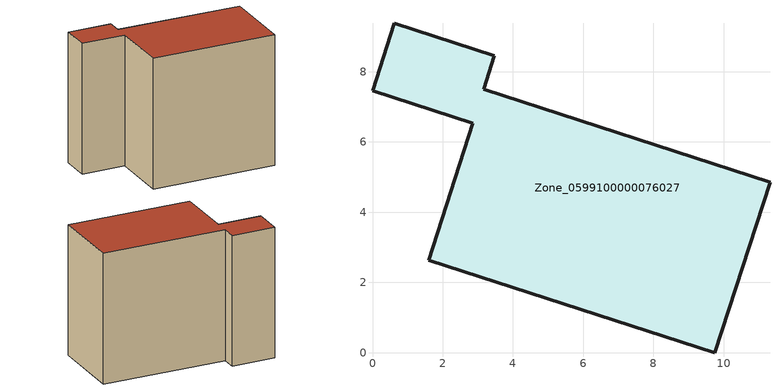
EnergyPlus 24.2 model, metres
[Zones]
Zone_0599100000076027
 floor ground (C_G): 2.86,6.54 0,7.46 0.62,9.38 3.47,8.45 3.17,7.5 11.32,4.85 9.75,0 1.6,2.63 z0
 wall outside (C_F): 3.47,8.45 0.62,9.38 0,7.46 2.86,6.54 1.6,2.63 9.75,0 11.32,4.85 3.17,7.5 3.47,8.45 z0:9.01
 roof outside (C_R): 9.75,0 11.32,4.85 3.17,7.5 3.47,8.45 0.62,9.38 0,7.46 2.86,6.54 1.6,2.63 z9.01
[BUILDING]
Pand.0599100000076027: North Axis=0; Terrain=City; Loads Convergence Tolerance Value=0.04; Temperature Convergence Tolerance Value=0.4; Solar Distribution=FullExterior; Maximum Number of Warmup Days=25; Minimum Number of Warmup Days=1
[Site:Location]
Rotterdam.The.Hague.AP_ZH_NLD Design_Conditions: Latitude=51.96; Longitude=4.45; Time Zone=1; Elevation=-4.5
[SITE:GROUNDTEMPERATURE:BUILDINGSURFACE]
18, 18, 18, 18, 18, 18, 18, 18, 18, 18, 18, 18
[MATERIAL] Thermal Absorptance=0.9; Solar Absorptance=0.7; Visible Absorptance=0.7
Name | Roughness | Thickness | Conductivity | Density | Specific Heat
G.TI.1975-1991 | MediumSmooth | 0.15 | 0.288461 | 540 | 1210
F.TI.1975-1991 | Rough | 0.3 | 0.230769 | 1920 | 840
R.TI.1975-1991 | MediumRough | 0.2 | 0.153846 | 1500 | 1000
[CONSTRUCTION]
C_G: G.TI.1975-1991
C_F: F.TI.1975-1991
C_R: R.TI.1975-1991
[ZONE]
Zone_0599100000076027: Type=1; Multiplier=1; Ceiling Height=Autocalculate; Volume=Autocalculate; Floor Area=autocalculate; Part of Total Floor Area=Yes
[ZONEINFILTRATION:DESIGNFLOWRATE]
Infil_Zone_0599100000076027: Zone or ZoneList or Space or SpaceList=Zone_0599100000076027; Schedule=AlwaysOn; Design Flow Rate Calculation Method=Flow/Area; Flow Rate per Floor Area=0.003; Constant Term Coefficient=1; Temperature Term Coefficient=0; Velocity Term Coefficient=0; Velocity Squared Term Coefficient=0
[HVACTEMPLATE:ZONE:IDEALLOADSAIRSYSTEM]
Zone_0599100000076027: Maximum Heating Supply Air Temperature=50; Minimum Cooling Supply Air Temperature=13; Maximum Heating Supply Air Humidity Ratio=0.0156; Minimum Cooling Supply Air Humidity Ratio=0.0077; Heating Limit=NoLimit; Cooling Limit=NoLimit; Dehumidification Control Type=ConstantSensibleHeatRatio; Cooling Sensible Heat Ratio=0.7; Dehumidification Setpoint=60; Humidification Control Type=None; Humidification Setpoint=30; Outdoor Air Method=None; Outdoor Air Flow Rate per Person=0.00944; Outdoor Air Flow Rate per Zone Floor Area=0; Outdoor Air Flow Rate per Zone=0; Demand Controlled Ventilation Type=None; Outdoor Air Economizer Type=NoEconomizer; Heat Recovery Type=None; Sensible Heat Recovery Effectiveness=0.7; Latent Heat Recovery Effectiveness=0.65
[ZONECONTROL:THERMOSTAT]
ThermostatControl_Zone_0599100000076027: Zone or ZoneList=Zone_0599100000076027; Control Type Schedule=DualSetpointControlType; Control 1=Thermostat_Zone_0599100000076027; Temperature Difference Between Cutout And Setpoint=0
[THERMOSTATSETPOINT:DUALSETPOINT]
Thermostat_Zone_0599100000076027: Heating Setpoint Temperature Schedule=HeatingSetpoint_Zone_0599100000076027; Cooling Setpoint Temperature Schedule=CoolingSetpoint_Zone_0599100000076027
[SCHEDULE:COMPACT]
HeatingSetpoint_Zone_0599100000076027: Through: 12/31, For: AllDays, Until: 24:00, 21
CoolingSetpoint_Zone_0599100000076027: Through: 12/31, For: AllDays, Until: 24:00, 24
DualSetpointControlType: Through: 12/31, For: AllDays, Until: 24:00, 4
AlwaysOn: Through: 12/31, For: AllDays, Until: 24:00, 1
